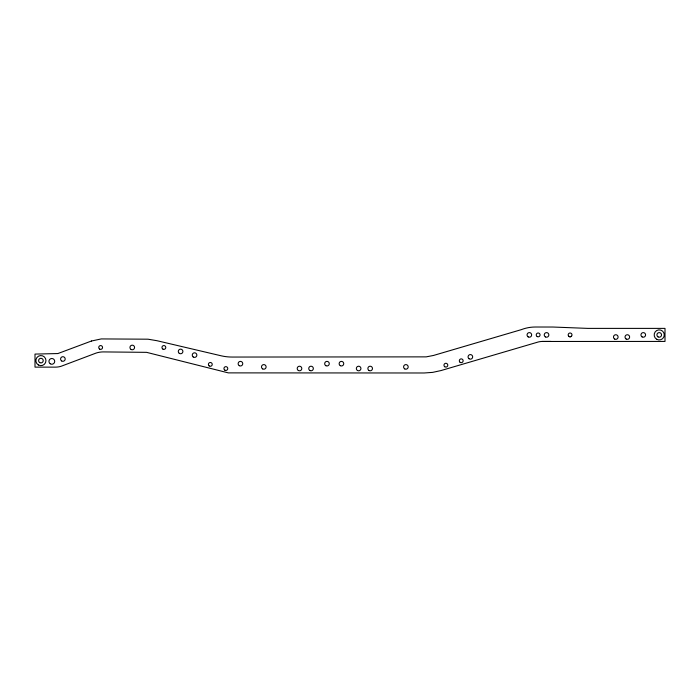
<?xml version="1.0" encoding="UTF-8"?>
<svg xmlns="http://www.w3.org/2000/svg" width="700" height="700" viewBox="0 0 700 700"><rect width="100%" height="100%" fill="white"/><g stroke="black" fill="none" stroke-linecap="round" stroke-linejoin="round"><path stroke-width="1.05" d="M571.436 336.262L570.089 336.822L568.733 336.262M542.036 341.46L551.049 341.434M91.507 341.005L57.89 353.553L35 354.086L35 367.132L55.335 367.132A19.478 19.478 0 0 0 58.38 366.896L58.879 366.809A19.478 19.478 0 0 0 61.346 366.188L96.066 353.08A23.179 23.179 0 0 1 103.337 351.916L146.589 352.345L228.34 372.881L424.148 372.986L432.679 372.374L441.035 370.554L538.431 341.933A23.354 23.354 0 0 1 541.642 341.469L665 341.434L665 328.387L587.825 328.387L552.965 327.031L535.369 327.014A38.815 38.815 0 0 0 521.343 329.639L433.457 355.469L426.178 356.869L232.199 357.053A49.306 49.306 0 0 1 221.366 355.845L157.036 340.725L148.024 339.194L101.264 338.922L91.507 341.005M460.101 362.32A1.908 1.908 0 0 0 463.129 360.981A1.908 1.908 0 0 0 460.46 359.03A1.908 1.908 0 0 0 460.101 362.32M444.745 366.73A1.908 1.908 0 0 0 447.773 365.391A1.908 1.908 0 0 0 445.095 363.44A1.908 1.908 0 0 0 444.745 366.73M404.74 368.9A2.31 2.31 0 0 0 408.196 366.896A2.31 2.31 0 0 0 404.74 364.901A2.31 2.31 0 0 0 404.74 368.9M262.649 368.9A2.31 2.31 0 0 0 266.114 366.896A2.31 2.31 0 0 0 262.649 364.901A2.31 2.31 0 0 0 262.649 368.9M209.16 365.908A1.908 1.908 0 0 0 212.214 364.639A1.908 1.908 0 0 0 209.589 362.626A1.908 1.908 0 0 0 209.16 365.908M224.901 370.213A1.908 1.908 0 0 0 227.763 368.55A1.908 1.908 0 0 0 224.901 366.896A1.908 1.908 0 0 0 224.901 370.213M298.349 370.51A2.31 2.31 0 0 0 301.805 368.515A2.31 2.31 0 0 0 298.349 366.52A2.31 2.31 0 0 0 298.349 370.51M309.881 370.51A2.31 2.31 0 0 0 313.346 368.515A2.31 2.31 0 0 0 309.881 366.52A2.31 2.31 0 0 0 309.881 370.51M325.824 365.68A2.31 2.31 0 0 0 329.28 363.685A2.31 2.31 0 0 0 325.824 361.681A2.31 2.31 0 0 0 325.824 365.68M340.287 365.68A2.31 2.31 0 0 0 343.744 363.685A2.31 2.31 0 0 0 340.287 361.681A2.31 2.31 0 0 0 340.287 365.68M357.481 370.51A2.31 2.31 0 0 0 360.938 368.515A2.31 2.31 0 0 0 357.481 366.52A2.31 2.31 0 0 0 357.481 370.51M369.014 370.51A2.31 2.31 0 0 0 372.479 368.515A2.31 2.31 0 0 0 369.014 366.52A2.31 2.31 0 0 0 369.014 370.51M239.286 365.68A2.31 2.31 0 0 0 242.751 363.685A2.31 2.31 0 0 0 239.286 361.681A2.31 2.31 0 0 0 239.286 365.68M193.209 356.974A2.31 2.31 0 0 0 196.849 355.329A2.31 2.31 0 0 0 193.611 353.001A2.31 2.31 0 0 0 193.209 356.974M469 358.741A2.31 2.31 0 0 0 472.657 357.123A2.31 2.31 0 0 0 469.429 354.769A2.31 2.31 0 0 0 469 358.741M528.202 336.91A2.31 2.31 0 0 0 531.659 334.915A2.31 2.31 0 0 0 528.202 332.911A2.31 2.31 0 0 0 528.202 336.91M537.197 336.569A1.908 1.908 0 0 0 540.067 334.915A1.908 1.908 0 0 0 537.197 333.252A1.908 1.908 0 0 0 537.197 336.569M545.387 336.91A2.31 2.31 0 0 0 548.852 334.915A2.31 2.31 0 0 0 545.387 332.911A2.31 2.31 0 0 0 545.387 336.91M569.135 336.569A1.908 1.908 0 0 0 571.996 334.915A1.908 1.908 0 0 0 569.135 333.252A1.908 1.908 0 0 0 569.135 336.569M614.635 339.036A2.31 2.31 0 0 0 618.1 337.041A2.31 2.31 0 0 0 614.635 335.037A2.31 2.31 0 0 0 614.635 339.036M626.176 339.036A2.31 2.31 0 0 0 629.633 337.041A2.31 2.31 0 0 0 626.176 335.037A2.31 2.31 0 0 0 626.176 339.036M642.11 336.91A2.31 2.31 0 0 0 645.575 334.915A2.31 2.31 0 0 0 642.11 332.911A2.31 2.31 0 0 0 642.11 336.91M656.696 339.281A5.049 5.049 0 0 0 664.274 334.915A5.049 5.049 0 0 0 656.696 330.54A5.049 5.049 0 0 0 656.696 339.281M50.234 363.773A2.887 2.887 0 0 0 54.705 361.55A2.887 2.887 0 0 0 50.549 358.785A2.887 2.887 0 0 0 50.234 363.773M179.252 353.325A2.31 2.31 0 0 0 182.893 351.68A2.31 2.31 0 0 0 179.655 349.344A2.31 2.31 0 0 0 179.252 353.325M162.916 349.125A1.908 1.908 0 0 0 165.778 347.471A1.908 1.908 0 0 0 162.916 345.817A1.908 1.908 0 0 0 162.916 349.125M99.689 349.125A1.908 1.908 0 0 0 102.55 347.471A1.908 1.908 0 0 0 99.689 345.817A1.908 1.908 0 0 0 99.689 349.125M38.386 364.98A5.049 5.049 0 0 0 45.964 360.605A5.049 5.049 0 0 0 38.386 356.239A5.049 5.049 0 0 0 38.386 364.98M61.67 360.955A2.31 2.31 0 0 0 65.196 359.074A2.31 2.31 0 0 0 61.801 356.965A2.31 2.31 0 0 0 61.67 360.955M131.101 349.475A2.31 2.31 0 0 0 134.566 347.471A2.31 2.31 0 0 0 131.101 345.476A2.31 2.31 0 0 0 131.101 349.475M39.76 362.609A2.31 2.31 0 0 0 43.225 360.605A2.31 2.31 0 0 0 39.76 358.61A2.31 2.31 0 0 0 39.76 362.609M658.07 336.91A2.31 2.31 0 0 0 661.535 334.915A2.31 2.31 0 0 0 658.07 332.911A2.31 2.31 0 0 0 658.07 336.91"/></g></svg>
